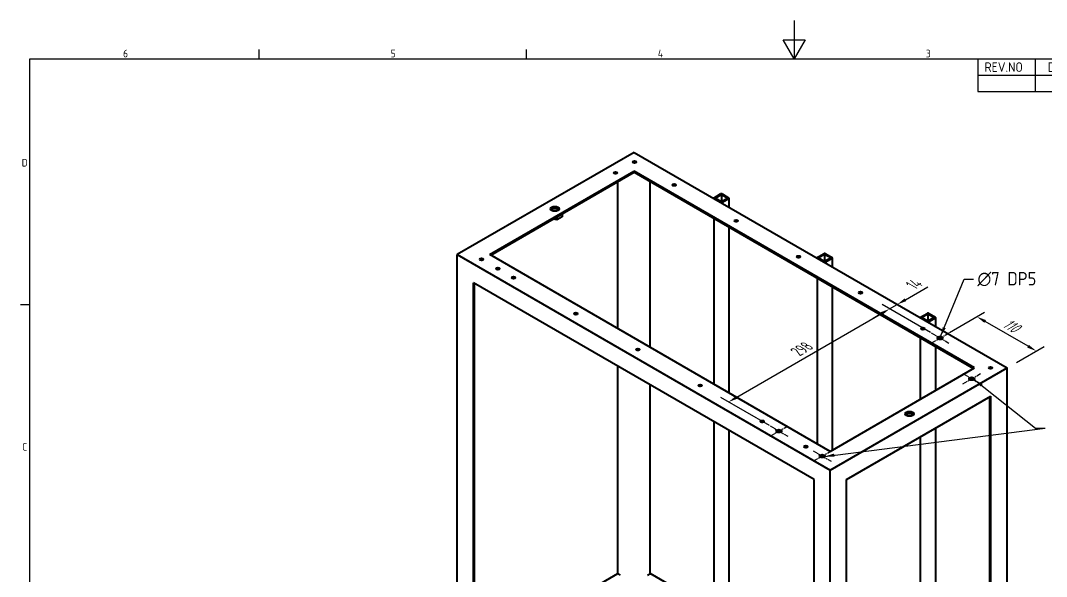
# Model space of a CAD drawing. Header units: millimetres. Extents: x 0 to 2100, y 0 to 1485.
# Drawn here: x 38 to 1380, y 759 to 1485 of the extents above; entities that cross this region are included whole.
import ezdxf

# ---------------------------------------------------------------- set-up
doc = ezdxf.new("R2010")
doc.units = ezdxf.units.MM
doc.header["$LTSCALE"] = 5
doc.linetypes.add('CHAIN', pattern=[0.35429999999999995, 0.2362, -0.0295, 0.0591, -0.0295])
doc.layers.get('0').update_dxf_attribs({"color": 3, "lineweight": 25})
for name, color, linetype, lineweight in [('가시적인 것(ISO)', 3, 'Continuous', 40), ('경계(ISO)', 7, 'Continuous', 25), ('기호(ISO)', 5, 'Continuous', 25), ('중심 표식(ISO)', 1, 'Continuous', 25), ('치수(ISO)', 2, 'Continuous', 25)]:
    doc.layers.add(name, color=color, linetype=linetype, lineweight=lineweight)
doc.styles.add('ISO ProportionalPSTEK', font='isocp.shx')
doc.styles.add('문자 텍스트_PSTEK_POSCO', font='isocp.shx')
doc.styles.add('치수 텍스트_PSTEK_POSCO', font='isocp.shx')
doc.dimstyles.new('치수_PSTEK_POSCO', dxfattribs={"dimscale": 5, "dimtxt": 3.5, "dimasz": 2.5, "dimexe": 2, "dimexo": 2.5, "dimgap": 1, "dimtad": 1, "dimrnd": 1e-08, "dimdsep": 46, "dimtxsty": '치수 텍스트_PSTEK_POSCO', "dimcen": 0.09, "dimdle": 10, "dimclrd": 7, "dimclre": 7, "dimclrt": 2, "dimadec": 1, "dimazin": 2, "dimtfac": 1, "dimtmove": 0, "dimatfit": 3, "dimfxl": 0, "dimtolj": 1, "dimlwd": -1, "dimlwe": -1, "dimarcsym": 0})
doc.dimstyles.new('치수_PSTEK_POSCO$7', dxfattribs={"dimscale": 5, "dimtxt": 3.5, "dimasz": 2.5, "dimexe": 2, "dimexo": 2.5, "dimgap": 1, "dimtad": 1, "dimrnd": 1e-08, "dimdsep": 46, "dimtxsty": '치수 텍스트_PSTEK_POSCO', "dimcen": 0.09, "dimdle": 10, "dimclrd": 7, "dimclre": 7, "dimclrt": 2, "dimadec": 1, "dimazin": 2, "dimtfac": 1, "dimtmove": 0, "dimatfit": 3, "dimfxl": 0, "dimtolj": 1, "dimlwd": -1, "dimlwe": -1, "dimarcsym": 0})

# ---------------------------------------------------------------- blocks, each defined once
blk = doc.blocks.new('경계 Default Border')
at = {"layer": '경계(ISO)'}
for p, q in [((70, 287.0000076293945), (70, 289.4000053405762)), ((140, 287.0000076293945), (140, 289.4000053405762)), ((10, 222.7499961853027), (7.599999904632568, 222.7499961853027))]:
    blk.add_line(p, q, dxfattribs=at)
at = {"layer": '경계(ISO)', "flags": 128}
for points in [[(210, 297.0000076293945), (210, 287.0000076293945), (207.1132469177246, 292.0000076293945), (212.8867530822754, 292.0000076293945), (210, 287.0000076293945)], [(10, 10), (10, 287.0000076293945), (410, 287.0000076293945), (410, 10), (10, 10)]]:
    blk.add_lwpolyline(points, dxfattribs=at)
at = {"layer": '경계(ISO)', "color": 2, "char_height": 2.000000029802322, "attachment_point": 7, "style": '문자 텍스트_PSTEK_POSCO'}
for s, insert in [('6', (34.42969299337596, 287.3809296778403)), ('5', (104.429692993376, 287.3809296778403)), ('4', (174.3156467487881, 287.4)), ('3', (244.4456930345745, 287.3809296778403)), ('D', (7.918846742126641, 258.8559296629392)), ('C', (8.029692978474793, 184.6059296629392))]:
    blk.add_mtext(s, dxfattribs=dict(at, insert=insert))
blk = doc.blocks.new('리비전 내역')
at = {"layer": '기호(ISO)'}
for p, q in [((258, 287.0000076293945), (410, 287.0000076293945)), ((258, 287.0000076293945), (258, 282.7200076293945)), ((273, 287.0000076293945), (273, 282.7200076293945)), ((288, 287.0000076293945), (288, 282.7200076293945)), ((365, 287.0000076293945), (365, 282.7200076293945)), ((380, 287.0000076293945), (380, 282.7200076293945)), ((395, 287.0000076293945), (395, 282.7200076293945)), ((410, 287.0000076293945), (410, 282.7200076293945)), ((258, 282.7200076293945), (410, 282.7200076293945)), ((258, 282.7200076293945), (258, 278.4400076293945)), ((273, 282.7200076293945), (273, 278.4400076293945)), ((288, 282.7200076293945), (288, 278.4400076293945)), ((365, 282.7200076293945), (365, 278.4400076293945)), ((380, 282.7200076293945), (380, 278.4400076293945)), ((395, 282.7200076293945), (395, 278.4400076293945)), ((410, 282.7200076293945), (410, 278.4400076293945)), ((258, 278.4400076293945), (410, 278.4400076293945))]:
    blk.add_line(p, q, dxfattribs=at)
at = {"layer": '기호(ISO)', "color": 2, "char_height": 2.5, "attachment_point": 7, "style": 'ISO ProportionalPSTEK'}
for s, insert in [('REV.NO', (259.7871163682308, 283.5831900503393)), ('DATE', (276.3142317728366, 283.5831900503393)), ('DESCRIPTION OF REVISION', (305.5070204333629, 283.5831900503393)), ('DRA.BY', (366.4757339553204, 283.5831900503393)), ('CH.BY', (382.8642915086117, 283.5831900503393)), ('APP.BY', (396.4777339604404, 283.5831900503393))]:
    blk.add_mtext(s, dxfattribs=dict(at, insert=insert))
blk = doc.blocks.new('*D22')
at = {"layer": 'Defpoints', "color": 0, "transparency": 16777216}
for p in [(1174.81762772514, 1108.266315588845), (1240.736097221887, 1070.208269480329), (1030.018276428296, 948.550278922098)]:
    blk.add_point(p, dxfattribs=at)
at = {"layer": '치수(ISO)', "color": 7, "transparency": 16777216}
for p, q in [((1228.236097221887, 1077.4251478452), (1164.81762772514, 1114.039818280741)), ((974.9251244788535, 992.8583250306135), (1163.992310177834, 1102.016315588845)), ((1017.518276428296, 955.7671572869682), (954.099806931548, 992.3818277225098))]:
    blk.add_line(p, q, dxfattribs=at)
for points in [[(1162.950643511167, 1103.820535180062), (1165.033976844501, 1100.212095997627), (1174.81762772514, 1108.266315588845)], [(973.8834578121869, 994.6625446218311), (975.9667911455201, 991.0541054393959), (964.099806931548, 986.6083250306135)]]:
    blk.add_solid(points, dxfattribs=at)
at = {"layer": '치수(ISO)', "color": 2, "transparency": 16777216, "insert": (1053.711548814471, 1052.365375810439), "char_height": 17.5, "attachment_point": 4, "rotation": 29.999999999999964, "style": '치수 텍스트_PSTEK_POSCO'}
blk.add_mtext('\\A1;{\\Q-30.000;\\W0.816;\\H0.816x;298}', dxfattribs=at)
blk = doc.blocks.new('*D23')
at = {"layer": 'Defpoints', "color": 0, "transparency": 16777216}
for p in [(1288.930817152588, 1098.033504005838), (1240.736097221887, 1070.208269480329), (1328.417338089018, 1031.016433595799)]:
    blk.add_point(p, dxfattribs=at)
at = {"layer": '치수(ISO)', "color": 7, "transparency": 16777216}
for p, q in [((1253.236097221887, 1077.4251478452), (1298.930817152588, 1103.807006697735)), ((1355.887245535803, 1059.376192054814), (1299.756134699894, 1091.783504005838)), ((1340.917338089018, 1038.233311960669), (1376.712563083108, 1058.89969474671))]:
    blk.add_line(p, q, dxfattribs=at)
for points in [[(1300.79780136656, 1093.587723597056), (1298.714468033227, 1089.979284414621), (1288.930817152588, 1098.033504005838)], [(1356.92891220247, 1061.180411646031), (1354.845578869136, 1057.571972463596), (1366.712563083108, 1053.126192054814)]]:
    blk.add_solid(points, dxfattribs=at)
at = {"layer": '치수(ISO)', "color": 2, "transparency": 16777216, "insert": (1324.798410929635, 1091.343403619401), "char_height": 17.5, "attachment_point": 4, "rotation": 330.00000000000006, "style": '치수 텍스트_PSTEK_POSCO'}
blk.add_mtext('\\A1;{\\Q30.000;\\W0.816;\\H0.816x;110}', dxfattribs=at)
blk = doc.blocks.new('*D24')
at = {"layer": 'Defpoints', "color": 0, "transparency": 16777216}
for p in [(1174.817627725139, 1108.266315588844), (1189.744870513374, 1111.079020079787), (1240.736097221886, 1070.208269480329)]:
    blk.add_point(p, dxfattribs=at)
at = {"layer": '치수(ISO)', "color": 7, "transparency": 16777216}
for p, q in [((1195.542440209057, 1120.231791655338), (1224.84805704586, 1137.151397424835)), ((1228.236097221886, 1077.4251478452), (1164.817627725139, 1114.039818280741)), ((1174.817627725139, 1108.266315588844), (1184.717122661751, 1113.981791655338)), ((1163.992310177834, 1102.016315588844), (1153.166992630529, 1095.766315588844))]:
    blk.add_line(p, q, dxfattribs=at)
for points in [[(1194.50077354239, 1122.036011246556), (1196.584106875723, 1118.427572064121), (1184.717122661751, 1113.981791655338)], [(1162.950643511168, 1103.820535180062), (1165.033976844501, 1100.212095997627), (1174.817627725139, 1108.266315588844)]]:
    blk.add_solid(points, dxfattribs=at)
at = {"layer": '치수(ISO)', "color": 2, "transparency": 16777216, "insert": (1204.627884775284, 1139.495340057282), "char_height": 17.5, "attachment_point": 4, "rotation": 30.000000000000043, "style": '치수 텍스트_PSTEK_POSCO'}
blk.add_mtext('\\A1;{\\Q-30.000;\\W0.816;\\H0.816x;14}', dxfattribs=at)

msp = doc.modelspace()

# ---------------------------------------------------------------- linework, layer by layer
at = {"layer": '가시적인 것(ISO)'}
for p, q in [((840.5136590703005, 1312.707754015865), (609.2897416222996, 1179.210563034181)), ((840.5136590703005, 1312.707754015865), (1328.417338089019, 1031.016433595799)), ((651.7161484935186, 1179.210563034167), (840.5136590703248, 1288.212856588017)), ((653.0090417123337, 1178.46411078625), (840.5136590703244, 1286.719952092184)), ((840.5136590703248, 1288.212856588017), (840.5136590703248, 1287.396360007088)), ((1285.990931217769, 1031.01643359583), (840.5136590703248, 1288.212856588017)), ((840.5136590703244, 1286.719952092184), (840.5136590703248, 1287.396360007088)), ((840.5136590703254, 1286.719952092186), (1284.698037998955, 1030.269981347915)), ((819.3004556347025, 1082.455718194247), (819.3004556347025, 1274.472503378253)), ((861.726862505994, 1057.960820766359), (861.726862505994, 1274.472503378228)), ((944.7675442139267, 1252.899379462909), (944.7675442139267, 1252.516745364128)), ((945.2361733640282, 1253.552576727651), (953.5800333820296, 1258.369906555124)), ((953.5800333820296, 1247.428852370693), (945.2361733640282, 1252.246182198166)), ((946.3675442139267, 1252.899379462909), (954.7114042319281, 1257.716709290382)), ((954.7114042319281, 1248.082049635435), (946.3675442139267, 1252.899379462909)), ((954.7114042319281, 1257.716709290382), (954.7114042319281, 1248.082049635435)), ((954.7114042319281, 1257.716709290382), (963.0552642499292, 1252.899379462909)), ((963.0552642499292, 1252.899379462909), (954.7114042319281, 1248.082049635435)), ((955.8427750818264, 1258.369906555124), (964.1866350998278, 1253.552576727651)), ((964.1866350998278, 1252.246182198166), (955.8427750818264, 1247.428852370693)), ((964.6552642499292, 1252.899379462909), (964.6552642499292, 1241.034564847774)), ((739.4628127976143, 1224.563895514627), (734.2523502986585, 1225.369956868421)), ((746.4030337355, 1228.570833941351), (739.4628127976143, 1224.563895514627)), ((739.4628127976143, 1228.378218794795), (739.4628127976143, 1224.563895514627)), ((746.4030337355, 1232.385157221519), (746.4030337355, 1228.570833941351)), ((944.7675442139267, 1226.528943440463), (944.7675442139267, 1010.017260828593)), ((964.6552642499292, 1215.046762924109), (964.6552642499292, 998.5350803122395)), ((609.2897416222996, 1179.210563034181), (1097.193420641018, 897.5192426141159)), ((609.2897416222995, 616.644418774978), (609.2897416222996, 1179.210563034181)), ((641.2403133879751, 1171.669432320162), (641.8094584956136, 1171.998028401265)), ((1097.193420640962, 922.01414004198), (651.7161484935186, 1179.210563034167)), ((1079.824939420557, 1174.923955984311), (1079.824939420557, 1174.54132188553)), ((1080.293568570659, 1175.577153249053), (1088.63742858866, 1180.394483076527)), ((1088.63742858866, 1169.453428892095), (1080.293568570659, 1174.270758719569)), ((1081.424939420558, 1174.923955984311), (1089.768799438559, 1179.741285811785)), ((1089.768799438559, 1170.106626156837), (1081.424939420558, 1174.923955984311)), ((1089.768799438559, 1179.741285811785), (1089.768799438559, 1170.106626156837)), ((1089.768799438559, 1179.741285811785), (1098.11265945656, 1174.923955984311)), ((1098.11265945656, 1174.923955984311), (1089.768799438559, 1170.106626156837)), ((1090.900170288457, 1180.394483076527), (1099.244030306458, 1175.577153249053)), ((1099.244030306458, 1174.270758719569), (1090.900170288457, 1169.453428892095)), ((1099.71265945656, 1174.923955984311), (1099.71265945656, 1163.059141369176)), ((630.5029450579534, 628.8918674888611), (630.5029450579535, 1142.4682168924)), ((1075.980217205371, 885.2717939002289), (630.5029450579535, 1142.4682168924)), ((631.7958382767705, 629.6383197367797), (631.7958382767705, 1141.721764644483)), ((1079.824939420557, 1148.553519961866), (1079.824939420557, 932.0418373499958)), ((1099.71265945656, 1137.071339445512), (1099.71265945656, 923.4686232503183)), ((1215.35096377729, 1097.601729770455), (1223.694823795291, 1102.419059597929)), ((1216.482334627188, 1096.948532505713), (1224.826194645189, 1101.765862333187)), ((1224.826194645189, 1101.765862333187), (1224.826194645189, 1092.13120267824)), ((1224.826194645189, 1101.765862333187), (1233.170054663191, 1096.948532505713)), ((1225.957565495088, 1102.419059597929), (1234.301425513089, 1097.601729770455)), ((1214.882334627188, 1096.948532505713), (1214.882334627188, 1096.565898406932)), ((1223.694823795291, 1091.478005413497), (1215.35096377729, 1096.295335240971)), ((1224.826194645189, 1092.13120267824), (1216.482334627188, 1096.948532505713)), ((1233.170054663191, 1096.948532505713), (1224.826194645189, 1092.13120267824)), ((1234.301425513089, 1096.295335240971), (1225.957565495088, 1091.478005413497)), ((1234.770054663191, 1096.948532505713), (1234.770054663191, 1085.083717890578)), ((1214.882334627188, 1070.578096483268), (1214.882334627188, 989.9618662125622)), ((1234.770054663191, 1059.095915966914), (1234.770054663191, 1001.444046728916)), ((819.3004556347025, 762.3890584705795), (819.3004556347025, 1033.465923338583)), ((1097.193420640962, 922.01414004198), (1285.990931217769, 1031.01643359583)), ((1097.193420641018, 897.5192426141159), (1328.417338089019, 1031.016433595799)), ((1328.417338089018, 468.4502893365959), (1328.417338089019, 1031.016433595799)), ((861.726862505994, 762.3890584705231), (861.726862505994, 1008.971025910694)), ((1118.406624076612, 885.2717939001348), (1307.204134653421, 994.2740874539866)), ((1305.911241434605, 481.4441902984546), (1305.911241434605, 993.5276352060697)), ((1307.20413465342, 480.6977380505398), (1307.204134653421, 994.2740874539866)), ((944.7675442139267, 961.0274659729293), (944.7675442139267, 714.445498532758)), ((964.6552642499292, 949.5452854565754), (964.6552642499292, 702.9633180164041)), ((1214.882334627188, 940.9720713567702), (1214.882334627188, 558.4946515755624)), ((1234.770054663191, 952.4542518731243), (1234.770054663191, 547.0124710592085)), ((1097.193420641018, 334.9530983549127), (1097.193420641018, 897.5192426141159)), ((1075.980217205371, 371.6954444966897), (1075.980217205371, 885.2717939002289)), ((1118.406624076614, 371.6954444966894), (1118.406624076612, 885.2717939001348)), ((631.7958382767704, 654.1332171646795), (819.3004556347025, 762.3890584705795)), ((819.3004556347025, 762.3890584705795), (820.0075624157939, 761.9808101800604)), ((822.8359895405466, 760.3478170182084), (820.0075624157938, 761.9808101800604)), ((858.191328600045, 760.3478170182017), (861.0197557248043, 761.9808101800573)), ((861.726862505994, 762.3890584705231), (861.0197557248041, 761.9808101800573)), ((1075.980217205371, 638.6898264600576), (861.726862505994, 762.3890584705231))]:
    msp.add_line(p, q, dxfattribs=at)
for centre, major_axis, ratio in [((840.8672124608937, 1300.256181156717), (-2.4585, 4.336808689942018e-16), 0.5773502691896256), ((816.1184751193647, 1285.967490990482), (-2.4585, 4.336808689942018e-16), 0.5773502691896256), ((892.8395608781486, 1270.249931807598), (-2.4585, 4.336808689942018e-16), 0.5773502691896256), ((736.9225156264715, 1239.018937587137), (-5.500000000000001, 1.387778780781446e-15), 0.5773502691896256), ((974.1568407146013, 1223.301378404254), (-2.4585, 4.336808689942018e-16), 0.5773502691896256), ((641.1095467756943, 1173.086838677224), (-2.4585, 4.336808689942018e-16), 0.5773502691896256), ((1055.474120551055, 1176.352825000909), (-2.4585, 4.336808689942018e-16), 0.5773502691896256), ((662.3227502112907, 1160.839389963307), (-2.4585, 4.336808689942018e-16), 0.5773502691896256), ((682.8288468657439, 1149.000189539831), (-2.4585, 4.336808689942018e-16), 0.5773502691896256), ((1136.791400387508, 1129.404271597565), (-2.4585, 4.336808689942018e-16), 0.5773502691896256), ((764.1461267021965, 1102.051636136486), (-2.4585, 4.336808689942018e-16), 0.5773502691896256), ((1218.108680223961, 1082.455718194221), (-2.4585, 4.336808689942018e-16), 0.5773502691896256), ((1240.736097221887, 1070.20826948033), (-3.5, 5.204170427930421e-16), 0.5773502691896257), ((845.4634065386493, 1055.103082733142), (-2.4585, 4.336808689942018e-16), 0.5773502691896256), ((1306.850581262829, 1031.220557741031), (-2.4585, 4.336808689942018e-16), 0.5773502691896256), ((926.7806863751023, 1008.154529329798), (-2.4585, 4.336808689942018e-16), 0.5773502691896256), ((1282.1018439213, 1016.931867574796), (-3.5, 5.204170427930421e-16), 0.5773502691896257), ((1200.784564084847, 971.2080590428432), (-5.500000000000001, 1.387778780781446e-15), 0.5773502691896256), ((1008.097966211556, 961.2059759264538), (-2.4585, 4.336808689942018e-16), 0.5773502691896256), ((1030.018276428296, 948.5502789220988), (-3.5, 5.204170427930421e-16), 0.5773502691896257), ((1065.373615487623, 928.1378643989058), (-2.4585, 4.336808689942018e-16), 0.5773502691896256), ((1086.586818923219, 915.8904156849898), (-3.5, 5.204170427930421e-16), 0.5773502691896257)]:
    msp.add_ellipse(centre, major_axis=major_axis, ratio=ratio, dxfattribs=at)
for centre, major_axis, ratio, start_param, end_param in [((840.8672124608937, 1297.806691413933), (-2.458500000000178, -1.457167719820518e-13), 0.5773502691896256, 4.182476817658397, 5.24230114311071), ((816.1184751193647, 1283.518001247698), (-2.458500000000178, -1.457167719820518e-13), 0.5773502691896256, 4.182476817658397, 5.24230114311071), ((892.8395608781486, 1267.800442064814), (-2.458500000000014, -1.463239251986437e-13), 0.5773502691896257, 4.182476817658333, 5.242301143110773), ((946.3675442139267, 1252.899379462909), (-1.599999999999966, 0), 0.5773502691896257, 5.49778714378213, 7.068583470576963), ((954.7114042319281, 1257.716709290382), (1.599999999999966, -9.566999970012092e-14), 0.5773502691896257, 0.7853981633977645, 2.356194490192724), ((963.0552642499292, 1252.899379462909), (1.599999999999966, 0), 0.5773502691896257, 5.49778714378213, 7.068583470576963), ((736.9225156264715, 1236.569447844354), (-5.499999999999976, -3.280362093072142e-13), 0.5773502691896256, 3.537553217052016, 5.887224743716504), ((736.9225156264714, 1236.569447844354), (-4.187999999999941, 7.372574772901431e-16), 0.5773502691896256, 3.290990955126954, 6.133787005642424), ((954.7114042319281, 1248.082049635435), (-1.599999999999966, 9.566999970012092e-14), 0.5773502691896257, 0.7853981633977645, 2.356194490192724), ((974.1568407146013, 1220.85188866147), (-2.458500000000006, -1.462371890248449e-13), 0.5773502691896256, 4.182476817658271, 5.242301143110773), ((641.1095467756943, 1170.63734893444), (-2.458500000000014, -1.463239251986437e-13), 0.5773502691896257, 4.182476817658333, 5.242301143110804), ((1055.474120551055, 1173.903335258126), (-2.458500000000009, -1.462371890248448e-13), 0.5773502691896256, 4.182476817658271, 5.242301143110773), ((1081.424939420557, 1174.923955984311), (-1.599999999999966, 3.469446951953615e-16), 0.5773502691896255, 5.497787143781995, 7.068583470576964), ((1089.768799438559, 1179.741285811785), (1.599999999999983, -9.575673587391975e-14), 0.5773502691896256, 0.7853981633977645, 2.356194490192724), ((1089.768799438559, 1170.106626156837), (-1.599999999999983, 9.575673587391975e-14), 0.5773502691896256, 0.7853981633977645, 2.356194490192724), ((1098.11265945656, 1174.923955984311), (1.599999999999966, -3.469446951953615e-16), 0.5773502691896255, 5.497787143781995, 7.068583470576964), ((662.3227502112907, 1158.389900220524), (-2.458500000000006, -1.462371890248449e-13), 0.5773502691896256, 4.182476817658301, 5.242301143110742), ((682.8288468657439, 1146.550699797047), (-2.458500000000006, -1.462371890248449e-13), 0.5773502691896256, 4.182476817658301, 5.242301143110742), ((1136.791400387508, 1126.954781854782), (-2.458500000000006, -1.462371890248449e-13), 0.5773502691896256, 4.182476817658271, 5.242301143110773), ((764.1461267021965, 1099.602146393703), (-2.458500000000006, -1.462371890248449e-13), 0.5773502691896256, 4.182476817658301, 5.242301143110742), ((1224.826194645189, 1101.765862333187), (1.599999999999895, -9.584347204771859e-14), 0.5773502691896256, 0.7853981633977645, 2.356194490192724), ((1216.482334627188, 1096.948532505713), (-1.600000000000002, 1.734723475976807e-16), 0.5773502691896255, 5.497787143782209, 7.068583470576963), ((1224.826194645189, 1092.13120267824), (-1.600000000000001, 9.593020822151743e-14), 0.5773502691896256, 0.7853981633977645, 2.356194490192724), ((1233.170054663191, 1096.948532505713), (1.600000000000002, -1.734723475976807e-16), 0.5773502691896255, 5.497787143782209, 7.068583470576963), ((1218.108680223961, 1080.006228451438), (-2.458500000000014, -1.463239251986437e-13), 0.5773502691896257, 4.182476817658333, 5.242301143110773), ((1240.736097221887, 1067.758779737547), (-3.49999999999998, -2.079933447696192e-13), 0.5773502691896258, 3.792730112599683, 5.632047848169047), ((845.4634065386493, 1052.653592990358), (-2.458500000000009, -1.462371890248448e-13), 0.5773502691896256, 4.182476817658271, 5.242301143110773), ((1306.850581262829, 1028.771067998247), (-2.458500000000178, -1.457167719820518e-13), 0.5773502691896256, 4.182476817658397, 5.24230114311071), ((926.7806863751023, 1005.705039587014), (-2.458500000000006, -1.462371890248449e-13), 0.5773502691896256, 4.182476817658271, 5.242301143110773), ((1282.1018439213, 1014.482377832012), (-3.500000000000037, -2.085137618124122e-13), 0.5773502691896255, 3.792730112599783, 5.632047848169047), ((1200.784564084847, 968.7585693000599), (-5.499999999999973, -3.283831540024096e-13), 0.5773502691896256, 3.537553217052016, 5.887224743716504), ((1200.784564084847, 968.7585693000599), (-4.188000000000001, 9.97465998686664e-16), 0.5773502691896256, 3.290990955126952, 6.133787005642428), ((1008.097966211556, 958.7564861836704), (-2.458500000000014, -1.463239251986437e-13), 0.5773502691896257, 4.182476817658333, 5.242301143110773), ((1030.018276428296, 946.1007891793155), (-3.49999999999998, -2.079933447696192e-13), 0.5773502691896258, 3.792730112599683, 5.632047848169047), ((1065.373615487623, 925.6883746561222), (-2.458500000000014, -1.463239251986437e-13), 0.5773502691896257, 4.182476817658333, 5.242301143110773), ((1086.586818923219, 913.4409259422064), (-3.49999999999998, -2.079933447696192e-13), 0.5773502691896258, 3.792730112599683, 5.632047848169047)]:
    msp.add_ellipse(centre, major_axis=major_axis, ratio=ratio, start_param=start_param, end_param=end_param, dxfattribs=at)
at = {"layer": '중심 표식(ISO)', "linetype": 'CHAIN', "ltscale": 6.000420093536377}
for p, q in [((1229.044754270797, 1063.45826948033), (1252.427440172977, 1076.95826948033)), ((1229.044754270797, 1076.95826948033), (1252.427440172977, 1063.45826948033)), ((1270.41050097021, 1010.181867574796), (1293.79318687239, 1023.681867574796)), ((1270.41050097021, 1023.681867574796), (1293.79318687239, 1010.181867574796)), ((1018.326933477206, 941.8002789220986), (1041.709619379386, 955.3002789220989)), ((1018.326933477206, 955.3002789220989), (1041.709619379386, 941.8002789220986)), ((1074.89547597213, 909.1404156849898), (1098.278161874309, 922.6404156849899)), ((1074.89547597213, 922.6404156849899), (1098.278161874309, 909.1404156849898))]:
    msp.add_line(p, q, dxfattribs=at)

# ---------------------------------------------------------------- block references
at = {"xscale": 5, "yscale": 5, "zscale": 5}
msp.add_blockref('경계 Default Border', (0, 0), dxfattribs=at)
at = {"layer": '기호(ISO)', "xscale": 5, "yscale": 5, "zscale": 5}
msp.add_blockref('리비전 내역', (0, 0), dxfattribs=at)

# ---------------------------------------------------------------- texts
at = {"layer": '기호(ISO)', "color": 2, "insert": (1289.603280507589, 1147.122581468755), "char_height": 17.49999970197678, "width": 86.61024984717365, "attachment_point": 4, "line_spacing_factor": 0.612500011920929, "style": '치수 텍스트_PSTEK_POSCO'}
msp.add_mtext('{\\fAIGDT|b0|i0;\\H17.5000;n\\fisocp|b0|i0;\\H17.5000;7 DP5}', dxfattribs=at)

# ---------------------------------------------------------------- dimensions: what is measured, and where the dimension line sits
at = {"layer": '치수(ISO)', "color": 7}
for base, p1, angle, text, override, picture, middle in [((1174.817627725139, 1108.266315588844), (1189.744870513374, 1111.079020079787), 30.00000000000004, '{\\Q-30.000;\\W0.816;\\H0.816x;<>}', {"dimdec": 2, "dimlfac": 0.5901116906089091, "dimse1": 1, "dimtp": 0, "dimtm": -0, "dimtdec": 2, "dimtofl": 1, "dimatfit": 1}, '*D24', (1215.607907401111, 1131.816594540087)), ((1174.81762772514, 1108.266315588845), (1030.018276428296, 948.5502789220981), 209.9999999999999, '{\\Q-30.000;\\W0.816;\\H0.816x;<>}', {"dimdec": 2, "dimlfac": 1.224744871391588, "dimtp": 0, "dimtm": -0, "dimtdec": 2, "dimtofl": 0, "dimatfit": 1}, '*D22', (1069.458717328344, 1047.437320309729)), ((1288.930817152588, 1098.033504005838), (1328.417338089019, 1031.016433595799), 330.0000000000001, '{\\Q30.000;\\W0.816;\\H0.816x;<>}', {"dimdec": 2, "dimlfac": 1.151469537205768, "dimtp": 0, "dimtm": -0, "dimtdec": 2, "dimtofl": 0, "dimatfit": 1}, '*D23', (1327.821690117848, 1075.579848030326))]:
    dim = msp.add_linear_dim(base=base, p1=p1, p2=(1240.736097221887, 1070.208269480329), angle=angle, text=text, dimstyle='치수_PSTEK_POSCO', override=override, dxfattribs=at)
    dim.commit()
    dim.dimension.update_dxf_attribs({"geometry": picture, "text_midpoint": middle, "dimtype": 160})

# ---------------------------------------------------------------- leaders
at = {"layer": '기호(ISO)', "color": 7, "annotation_type": 0, "has_hookline": 1, "hookline_direction": 0}
for points, text_width in [([(1241.45421662436, 1072.186004255588), (1272.103280507589, 1147.122581468755), (1284.603280507589, 1147.122581468755)], 82.30893704982009), ([(1285.320448707592, 1016.138019724206), (1365.634811247717, 952.2830616552637), (1378.134811247717, 952.2830616552637)], 272.1587904478656), ([(1090.047935910325, 915.5900441364192), (1378.163189743128, 952.2615875083856)], 6.99999988079071)]:
    msp.add_leader(points, dimstyle='치수_PSTEK_POSCO$7', override={"dimtad": 0}, dxfattribs=dict(at, text_width=text_width))

doc.saveas('drawing.dxf')
